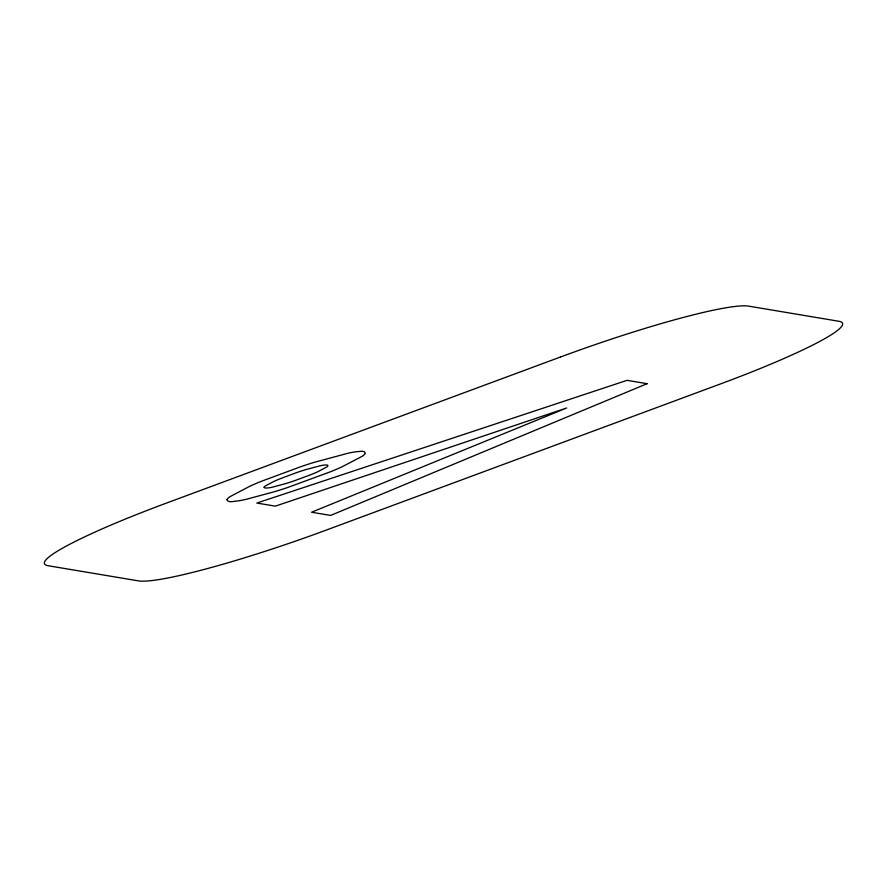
<?xml version="1.0" encoding="UTF-8"?>
<svg xmlns="http://www.w3.org/2000/svg" width="887" height="887" viewBox="0 0 887 887"><rect width="100%" height="100%" fill="white"/><g stroke="black" fill="none" stroke-linecap="round" stroke-linejoin="round"><path stroke-width="1.33" d="M226.928 499.658C228.037 503.472 234.8 500.833 237.816 500.955A69.075 7.218 -19.2 0 0 245.965 499.381L274.571 491.686A66.902 6.996 -19.2 0 0 287.466 487.584L330.696 471.684A68.221 7.129 -19.2 0 0 341.562 467.05L362.206 456.284A68.598 7.174 -19.2 0 0 365.355 453.279C364.812 449.753 358.703 451.882 356.175 451.738A69.097 7.218 -19.2 0 0 348.48 453.113L313.965 462.415A67.767 7.085 -19.2 0 0 300.826 466.673L260.9 481.475A66.492 6.952 -19.2 0 0 250.134 486.076L229.955 496.698A69.94 7.307 -19.2 0 0 226.928 499.658M264.093 487.218L264.925 488.038L268.273 487.917A31.167 3.26 -19.2 0 0 272.808 487.074L285.991 483.515A31.167 3.26 -19.2 0 0 293.431 481.12L310.372 474.878A32.165 3.36 -19.2 0 0 317.912 471.673L326.438 467.194A30.757 3.215 -19.2 0 0 327.946 465.797L327.48 465.043L324.52 465.01A30.845 3.226 -19.2 0 0 320.251 465.753L305.738 469.633A31.921 3.337 -19.2 0 0 296.657 472.583L279.893 478.847A31.167 3.26 -19.2 0 0 273.806 481.464L265.535 485.854A31.167 3.26 -19.2 0 0 264.093 487.218M647.1 383.694L330.607 515.425L311.559 512.231L566.682 407.976L275.314 506.144L256.809 503.051L627.065 380.335L647.1 383.694M560.362 357.051L166.457 503.084A166.29 17.385 -19.2 0 0 48.308 565.762L138.416 580.874A166.29 17.385 -19.2 0 0 326.638 529.949L720.543 383.916A166.29 17.385 -19.2 0 0 838.692 321.238L748.584 306.126A166.29 17.385 -19.2 0 0 560.362 357.051"/></g></svg>
